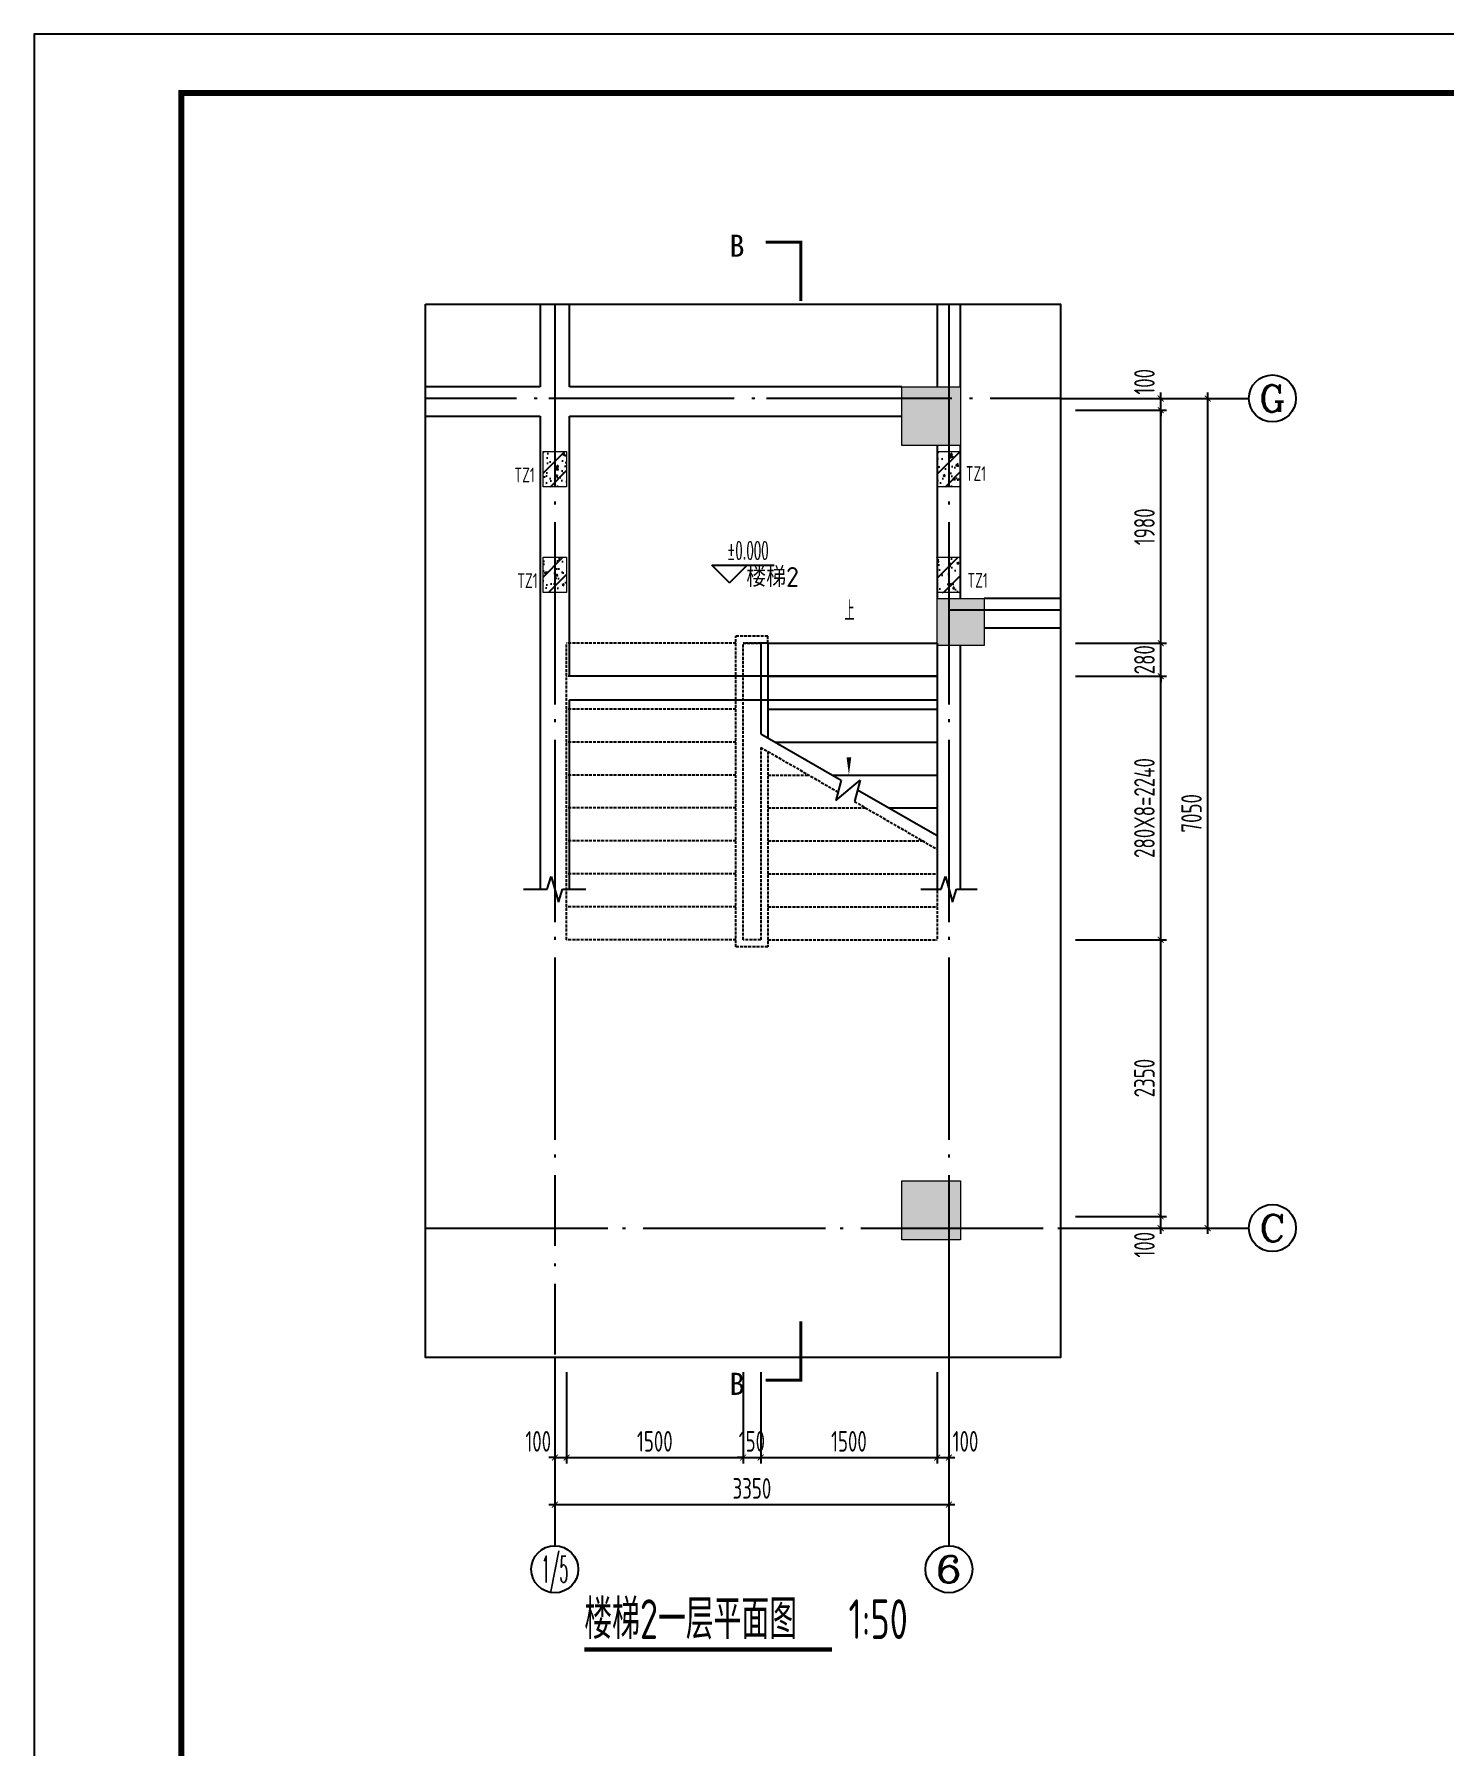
# Model space of a CAD drawing. Extents: x 169490 to 7584583, y -2399407 to 1374371.
# Drawn here: x 593778 to 605768, y 482430 to 496983 of the extents above; entities that cross this region are included whole.
import ezdxf
from ezdxf.enums import TextEntityAlignment as Align

# ---------------------------------------------------------------- set-up
doc = ezdxf.new("R2010")
doc.units = 0
doc.header["$LTSCALE"] = 100
for name, pattern in [('__DASH', [0.35, 0.25, -0.1]), ('D3轴线点划线', [18.5, 12, -3, 0.5, -3]), ('HIDDEN', [0.375, 0.25, -0.125])]:
    doc.linetypes.add(name, pattern=pattern)
doc.layers.get('0').update_dxf_attribs({"linetype": 'CONTINUOUS'})
doc.layers.get('DEFPOINTS').update_dxf_attribs({"linetype": 'CONTINUOUS'})
for name, color, linetype in [('A-DI-S(箭头)', 76, 'CONTINUOUS'), ('A-STAR(楼梯)', 51, 'CONTINUOUS'), ('A-TEXT(文字)', 7, 'CONTINUOUS'), ('AXIS_TEXT', 4, 'CONTINUOUS'), ('C-AXIS(轴号)', 3, 'CONTINUOUS'), ('C-AXIS-T(字)', 7, 'CONTINUOUS'), ('C-DOTE', 8, 'D3轴线点划线'), ('DIM_ELEV', 3, 'CONTINUOUS'), ('DIM_SYMB', 3, 'CONTINUOUS'), ('DIM标注', 7, 'CONTINUOUS'), ('HATCH填充', 251, 'CONTINUOUS'), ('HID虚线', 9, 'HIDDEN'), ('PUB_TEXT', 4, 'CONTINUOUS'), ('S-BEAM-LINE1', 4, 'CONTINUOUS'), ('S-COLU-HATCH', 251, 'CONTINUOUS'), ('STAIR', 2, 'CONTINUOUS'), ('TXT', 3, 'CONTINUOUS'), ('图框', 140, 'CONTINUOUS')]:
    doc.layers.add(name, color=color, linetype=linetype)
doc.layers.add('S-COLU-LINE1', color=6, linetype='CONTINUOUS', lineweight=18)
doc.styles.add('_TCH_AXIS', font='COMPLEX', dxfattribs={"bigfont": 'GBCBIG'})
doc.styles.add('_TCH_DIM', font='SIMPLEX', dxfattribs={"bigfont": 'GBCBIG'})
doc.styles.add('_TCH_LABEL', font='simhei.ttf')
doc.styles.add('COMPLEX', font='COMPLEX')
doc.styles.get("Standard").update_dxf_attribs({"font": 'tssdeng.shx', "width": 0.7, "bigfont": 'hztxt.shx'})
doc.styles.add('TSSD_Dimension', font='Tssdeng.shx', dxfattribs={"width": 0.7, "bigfont": 'tssdchn.shx'})
doc.styles.add('TSSD_REIN', font='tssdeng.shx', dxfattribs={"width": 0.7, "bigfont": 'hztxt.shx'})
doc.dimstyles.new('TSSD_50_50', dxfattribs={"dimtxt": 175, "dimasz": 50, "dimexe": 50, "dimexo": 125, "dimgap": 50, "dimtad": 1, "dimdec": 0, "dimzin": 0, "dimdsep": 46, "dimtxsty": 'TSSD_Dimension', "dimblk": 'ARCHTICK', "dimblk1": 'ARCHTICK', "dimblk2": 'ARCHTICK', "dimcen": 0, "dimdle": 50, "dimclrt": 7, "dimadec": 0, "dimazin": 0, "dimtfac": 1, "dimtdec": 0, "dimtix": 1, "dimtmove": 2, "dimatfit": 3, "dimfxl": 1, "dimtolj": 1, "dimtzin": 0, "dimarcsym": 0})
pattern_1 = [(50, (-5052769.75, 2718134.59), (179.3150457, -15.6880337), [18.75, -206.25]), (355, (-5052769.75, 2718134.6), (-34.6878334, 188.0480334), [15, -165]), (100.4514, (-5052754.81, 2718133.28), (144.6273454, 172.3598855), [15.9350475, -175.285528]), (46.1842, (-5052769.75, 2718184.6), (266.810262, -41.3797536), [28.125, -309.375]), (96.6356, (-5052747.52, 2718181.14), (233.665676, 243.529468), [23.902572, -262.92825]), (351.1842, (-5052769.75, 2718184.6), (233.665486, 243.52965), [22.5, -247.5]), (21, (-5052744.75, 2718172.09), (149.226763, -100.6547227), [18.75, -206.25]), (326, (-5052744.75, 2718172.1), (60.828833, 181.287511), [15, -165]), (71.4514, (-5052732.32, 2718163.7), (210.055657, 80.632624), [15.9350475, -175.285528]), (37.5, (-5052769.75, 2718134.59), (3.0399638, 83.22346346), [0, -163, 0, -167.5, 0, -165.625]), (7.5, (-5052769.75, 2718134.59), (65.7673844, 98.602928), [0, -95.5, 0, -159.25, 0, -63.125]), (327.5, (-5052825.5, 2718134.59), (133.45560904, -5.6387179), [0, -62.5, 0, -195, 0, -258.75]), (317.5, (-5052850.5, 2718134.59), (145.7965423, 25.0262456), [0, -81.25, 0, -129.5, 0, -183.75]), (45, (-5052769.75, 2718134.59), (-88.3883476, 88.3883476), [])]

# ---------------------------------------------------------------- blocks, each defined once
blk = doc.blocks.new('_ARCHTICK')
at = {"const_width": 0.15}
blk.add_lwpolyline([(-0.5, -0.5), (0.5, 0.5)], dxfattribs=at)
blk = doc.blocks.new('*D809')
at = {"layer": 'DEFPOINTS', "color": 0, "ltscale": 10, "transparency": 16777216}
for p in [(602503, 493887), (602503, 493787), (603353, 493887)]:
    blk.add_point(p, dxfattribs=at)
at = {"layer": 'DIM标注', "color": 0, "lineweight": -2, "ltscale": 10, "transparency": 16777216}
for p, q in [((603353, 493887), (603353, 493937)), ((602628, 493887), (603403, 493887)), ((602628, 493787), (603403, 493787)), ((603353, 493787), (603353, 493887)), ((603353, 493787), (603353, 493737))]:
    blk.add_line(p, q, dxfattribs=at)
at = {"layer": 'DIM标注', "color": 0, "lineweight": -2, "ltscale": 10, "transparency": 16777216, "xscale": 50, "yscale": 50, "zscale": 50}
for p, rotation in [((603353, 493887), 270), ((603353, 493787), 90)]:
    blk.add_blockref('_ARCHTICK', p, dxfattribs=dict(at, rotation=rotation))
at = {"layer": 'DIM标注', "color": 7, "ltscale": 10, "transparency": 16777216, "insert": (603215, 494029), "char_height": 175, "attachment_point": 5, "rotation": 90, "style": 'TSSD_Dimension'}
blk.add_mtext('\\A1;100', dxfattribs=at)
blk = doc.blocks.new('*D810')
at = {"layer": 'DEFPOINTS', "color": 0, "ltscale": 10, "transparency": 16777216}
for p in [(602503, 493787), (603353, 493787), (602503, 491807)]:
    blk.add_point(p, dxfattribs=at)
at = {"layer": 'DIM标注', "color": 0, "lineweight": -2, "ltscale": 10, "transparency": 16777216}
for p, q in [((602628, 493787), (603403, 493787)), ((603353, 491757), (603353, 493837)), ((602628, 491807), (603403, 491807))]:
    blk.add_line(p, q, dxfattribs=at)
at = {"layer": 'DIM标注', "color": 0, "lineweight": -2, "ltscale": 10, "transparency": 16777216, "xscale": 50, "yscale": 50, "zscale": 50}
for p, rotation in [((603353, 493787), 90), ((603353, 491807), 270)]:
    blk.add_blockref('_ARCHTICK', p, dxfattribs=dict(at, rotation=rotation))
at = {"layer": 'DIM标注', "color": 7, "ltscale": 10, "transparency": 16777216, "insert": (603215, 492797), "char_height": 175, "attachment_point": 5, "rotation": 90, "style": 'TSSD_Dimension'}
blk.add_mtext('\\A1;1980', dxfattribs=at)
blk = doc.blocks.new('*D811')
at = {"layer": 'DEFPOINTS', "color": 0, "ltscale": 10, "transparency": 16777216}
for p in [(602503, 489287), (603353, 489287), (602503, 486937)]:
    blk.add_point(p, dxfattribs=at)
at = {"layer": 'DIM标注', "color": 0, "lineweight": -2, "ltscale": 10, "transparency": 16777216}
for p, q in [((602628, 489287), (603403, 489287)), ((603353, 486887), (603353, 489337)), ((602628, 486937), (603403, 486937))]:
    blk.add_line(p, q, dxfattribs=at)
at = {"layer": 'DIM标注', "color": 0, "lineweight": -2, "ltscale": 10, "transparency": 16777216, "xscale": 50, "yscale": 50, "zscale": 50}
for p, rotation in [((603353, 489287), 90), ((603353, 486937), 270)]:
    blk.add_blockref('_ARCHTICK', p, dxfattribs=dict(at, rotation=rotation))
at = {"layer": 'DIM标注', "color": 7, "ltscale": 10, "transparency": 16777216, "insert": (603215, 488112), "char_height": 175, "attachment_point": 5, "rotation": 90, "style": 'TSSD_Dimension'}
blk.add_mtext('\\A1;2350', dxfattribs=at)
blk = doc.blocks.new('*D812')
at = {"layer": 'DEFPOINTS', "color": 0, "ltscale": 10, "transparency": 16777216}
for p in [(602503, 486937), (602503, 486837), (603353, 486937)]:
    blk.add_point(p, dxfattribs=at)
at = {"layer": 'DIM标注', "color": 0, "lineweight": -2, "ltscale": 10, "transparency": 16777216}
for p, q in [((603353, 486787), (603353, 486987)), ((602628, 486937), (603403, 486937)), ((602628, 486837), (603403, 486837))]:
    blk.add_line(p, q, dxfattribs=at)
at = {"layer": 'DIM标注', "color": 0, "lineweight": -2, "ltscale": 10, "transparency": 16777216, "xscale": 50, "yscale": 50, "zscale": 50}
for p, rotation in [((603353, 486937), 90), ((603353, 486837), 270)]:
    blk.add_blockref('_ARCHTICK', p, dxfattribs=dict(at, rotation=rotation))
at = {"layer": 'DIM标注', "color": 7, "ltscale": 10, "transparency": 16777216, "insert": (603215, 486696), "char_height": 175, "attachment_point": 5, "rotation": 90, "style": 'TSSD_Dimension'}
blk.add_mtext('\\A1;100', dxfattribs=at)
blk = doc.blocks.new('*D813')
at = {"layer": 'DEFPOINTS', "color": 0, "ltscale": 10, "transparency": 16777216}
for p in [(602503, 493887), (603753, 493887), (602503, 486837)]:
    blk.add_point(p, dxfattribs=at)
at = {"layer": 'DIM标注', "color": 0, "lineweight": -2, "ltscale": 10, "transparency": 16777216}
for p, q in [((603753, 486787), (603753, 493937)), ((602628, 493887), (603803, 493887)), ((602628, 486837), (603803, 486837))]:
    blk.add_line(p, q, dxfattribs=at)
at = {"layer": 'DIM标注', "color": 0, "lineweight": -2, "ltscale": 10, "transparency": 16777216, "xscale": 50, "yscale": 50, "zscale": 50}
for p, rotation in [((603753, 493887), 90), ((603753, 486837), 270)]:
    blk.add_blockref('_ARCHTICK', p, dxfattribs=dict(at, rotation=rotation))
at = {"layer": 'DIM标注', "color": 7, "ltscale": 10, "transparency": 16777216, "insert": (603615, 490362), "char_height": 175, "attachment_point": 5, "rotation": 90, "style": 'TSSD_Dimension'}
blk.add_mtext('\\A1;7050', dxfattribs=at)
blk = doc.blocks.new('*D814')
at = {"layer": 'DEFPOINTS', "color": 0, "ltscale": 10, "transparency": 16777216}
for p in [(598203, 485737), (598303, 485737), (598303, 484887)]:
    blk.add_point(p, dxfattribs=at)
at = {"layer": 'DIM标注', "color": 0, "lineweight": -2, "ltscale": 10, "transparency": 16777216}
for p, q in [((598203, 485612), (598203, 484837)), ((598303, 485612), (598303, 484837)), ((598203, 484887), (598153, 484887)), ((598203, 484887), (598303, 484887)), ((598303, 484887), (598353, 484887))]:
    blk.add_line(p, q, dxfattribs=at)
at = {"layer": 'DIM标注', "color": 0, "lineweight": -2, "ltscale": 10, "transparency": 16777216, "xscale": 50, "yscale": 50, "zscale": 50}
blk.add_blockref('_ARCHTICK', (598203, 484887), dxfattribs=at)
at = {"layer": 'DIM标注', "color": 0, "lineweight": -2, "ltscale": 10, "transparency": 16777216, "xscale": 50, "yscale": 50, "zscale": 50, "rotation": 180}
blk.add_blockref('_ARCHTICK', (598303, 484887), dxfattribs=at)
at = {"layer": 'DIM标注', "color": 7, "ltscale": 10, "transparency": 16777216, "insert": (598062, 485025), "char_height": 175, "attachment_point": 5, "style": 'TSSD_Dimension'}
blk.add_mtext('\\A1;100', dxfattribs=at)
blk = doc.blocks.new('*D815')
at = {"layer": 'DEFPOINTS', "color": 0, "ltscale": 10, "transparency": 16777216}
for p in [(598303, 485737), (599803, 485737), (599803, 484887)]:
    blk.add_point(p, dxfattribs=at)
at = {"layer": 'DIM标注', "color": 0, "lineweight": -2, "ltscale": 10, "transparency": 16777216}
for p, q in [((598303, 485612), (598303, 484837)), ((599803, 485612), (599803, 484837)), ((598253, 484887), (599853, 484887))]:
    blk.add_line(p, q, dxfattribs=at)
at = {"layer": 'DIM标注', "color": 0, "lineweight": -2, "ltscale": 10, "transparency": 16777216, "xscale": 50, "yscale": 50, "zscale": 50, "rotation": 180}
blk.add_blockref('_ARCHTICK', (598303, 484887), dxfattribs=at)
at = {"layer": 'DIM标注', "color": 0, "lineweight": -2, "ltscale": 10, "transparency": 16777216, "xscale": 50, "yscale": 50, "zscale": 50}
blk.add_blockref('_ARCHTICK', (599803, 484887), dxfattribs=at)
at = {"layer": 'DIM标注', "color": 7, "ltscale": 10, "transparency": 16777216, "insert": (599053, 485025), "char_height": 175, "attachment_point": 5, "style": 'TSSD_Dimension'}
blk.add_mtext('\\A1;1500', dxfattribs=at)
blk = doc.blocks.new('*D816')
at = {"layer": 'DEFPOINTS', "color": 0, "ltscale": 10, "transparency": 16777216}
for p in [(599803, 485737), (599953, 485737), (599953, 484887)]:
    blk.add_point(p, dxfattribs=at)
at = {"layer": 'DIM标注', "color": 0, "lineweight": -2, "ltscale": 10, "transparency": 16777216}
for p, q in [((599803, 485612), (599803, 484837)), ((599953, 485612), (599953, 484837)), ((599803, 484887), (599753, 484887)), ((599803, 484887), (599953, 484887)), ((599953, 484887), (600003, 484887))]:
    blk.add_line(p, q, dxfattribs=at)
at = {"layer": 'DIM标注', "color": 0, "lineweight": -2, "ltscale": 10, "transparency": 16777216, "xscale": 50, "yscale": 50, "zscale": 50}
blk.add_blockref('_ARCHTICK', (599803, 484887), dxfattribs=at)
at = {"layer": 'DIM标注', "color": 0, "lineweight": -2, "ltscale": 10, "transparency": 16777216, "xscale": 50, "yscale": 50, "zscale": 50, "rotation": 180}
blk.add_blockref('_ARCHTICK', (599953, 484887), dxfattribs=at)
at = {"layer": 'DIM标注', "color": 7, "ltscale": 10, "transparency": 16777216, "insert": (599878, 485025), "char_height": 175, "attachment_point": 5, "style": 'TSSD_Dimension'}
blk.add_mtext('\\A1;150', dxfattribs=at)
blk = doc.blocks.new('*D817')
at = {"layer": 'DEFPOINTS', "color": 0, "ltscale": 10, "transparency": 16777216}
for p in [(599953, 485737), (601453, 485737), (601453, 484887)]:
    blk.add_point(p, dxfattribs=at)
at = {"layer": 'DIM标注', "color": 0, "lineweight": -2, "ltscale": 10, "transparency": 16777216}
for p, q in [((599953, 485612), (599953, 484837)), ((601453, 485612), (601453, 484837)), ((599903, 484887), (601503, 484887))]:
    blk.add_line(p, q, dxfattribs=at)
at = {"layer": 'DIM标注', "color": 0, "lineweight": -2, "ltscale": 10, "transparency": 16777216, "xscale": 50, "yscale": 50, "zscale": 50, "rotation": 180}
blk.add_blockref('_ARCHTICK', (599953, 484887), dxfattribs=at)
at = {"layer": 'DIM标注', "color": 0, "lineweight": -2, "ltscale": 10, "transparency": 16777216, "xscale": 50, "yscale": 50, "zscale": 50}
blk.add_blockref('_ARCHTICK', (601453, 484887), dxfattribs=at)
at = {"layer": 'DIM标注', "color": 7, "ltscale": 10, "transparency": 16777216, "insert": (600703, 485025), "char_height": 175, "attachment_point": 5, "style": 'TSSD_Dimension'}
blk.add_mtext('\\A1;1500', dxfattribs=at)
blk = doc.blocks.new('*D818')
at = {"layer": 'DEFPOINTS', "color": 0, "ltscale": 10, "transparency": 16777216}
for p in [(601453, 485737), (601553, 485737), (601553, 484887)]:
    blk.add_point(p, dxfattribs=at)
at = {"layer": 'DIM标注', "color": 0, "lineweight": -2, "ltscale": 10, "transparency": 16777216}
for p, q in [((601453, 485612), (601453, 484837)), ((601553, 485612), (601553, 484837)), ((601403, 484887), (601603, 484887))]:
    blk.add_line(p, q, dxfattribs=at)
at = {"layer": 'DIM标注', "color": 0, "lineweight": -2, "ltscale": 10, "transparency": 16777216, "xscale": 50, "yscale": 50, "zscale": 50, "rotation": 180}
blk.add_blockref('_ARCHTICK', (601453, 484887), dxfattribs=at)
at = {"layer": 'DIM标注', "color": 0, "lineweight": -2, "ltscale": 10, "transparency": 16777216, "xscale": 50, "yscale": 50, "zscale": 50}
blk.add_blockref('_ARCHTICK', (601553, 484887), dxfattribs=at)
at = {"layer": 'DIM标注', "color": 7, "ltscale": 10, "transparency": 16777216, "insert": (601694, 485025), "char_height": 175, "attachment_point": 5, "style": 'TSSD_Dimension'}
blk.add_mtext('\\A1;100', dxfattribs=at)
blk = doc.blocks.new('*D819')
at = {"layer": 'DEFPOINTS', "color": 0, "ltscale": 10, "transparency": 16777216}
for p in [(598203, 485737), (601553, 485737), (601553, 484487)]:
    blk.add_point(p, dxfattribs=at)
at = {"layer": 'DIM标注', "color": 0, "lineweight": -2, "ltscale": 10, "transparency": 16777216}
for p, q in [((598203, 485612), (598203, 484437)), ((601553, 485612), (601553, 484437)), ((598153, 484487), (601603, 484487))]:
    blk.add_line(p, q, dxfattribs=at)
at = {"layer": 'DIM标注', "color": 0, "lineweight": -2, "ltscale": 10, "transparency": 16777216, "xscale": 50, "yscale": 50, "zscale": 50, "rotation": 180}
blk.add_blockref('_ARCHTICK', (598203, 484487), dxfattribs=at)
at = {"layer": 'DIM标注', "color": 0, "lineweight": -2, "ltscale": 10, "transparency": 16777216, "xscale": 50, "yscale": 50, "zscale": 50}
blk.add_blockref('_ARCHTICK', (601553, 484487), dxfattribs=at)
at = {"layer": 'DIM标注', "color": 7, "ltscale": 10, "transparency": 16777216, "insert": (599878, 484625), "char_height": 175, "attachment_point": 5, "style": 'TSSD_Dimension'}
blk.add_mtext('\\A1;3350', dxfattribs=at)
blk = doc.blocks.new('_AXISO')
blk.add_circle((0, 0), 0.5)
at = {"layer": 'AXIS_TEXT', "style": 'COMPLEX', "width": 1.041667}
blk.add_attdef('A', text='', height=0.56, dxfattribs=at).set_placement((-0.25, -0.28), (0.25, -0.28), align=Align.FIT)
blk = doc.blocks.new('*D820')
at = {"layer": 'DEFPOINTS', "color": 0, "ltscale": 10, "transparency": 16777216}
for p in [(602503, 491527), (603353, 491527), (602503, 489287)]:
    blk.add_point(p, dxfattribs=at)
at = {"layer": 'DIM标注', "color": 0, "lineweight": -2, "ltscale": 10, "transparency": 16777216}
for p, q in [((602628, 491527), (603403, 491527)), ((603353, 489237), (603353, 491577)), ((602628, 489287), (603403, 489287))]:
    blk.add_line(p, q, dxfattribs=at)
at = {"layer": 'DIM标注', "color": 0, "lineweight": -2, "ltscale": 10, "transparency": 16777216, "xscale": 50, "yscale": 50, "zscale": 50}
for p, rotation in [((603353, 491527), 90), ((603353, 489287), 270)]:
    blk.add_blockref('_ARCHTICK', p, dxfattribs=dict(at, rotation=rotation))
at = {"layer": 'DIM标注', "color": 7, "ltscale": 10, "transparency": 16777216, "insert": (603215, 490407), "char_height": 175, "attachment_point": 5, "rotation": 90, "style": 'TSSD_Dimension'}
blk.add_mtext('\\A1;280X8=2240', dxfattribs=at)
blk = doc.blocks.new('*D821')
at = {"layer": 'DEFPOINTS', "color": 0, "ltscale": 10, "transparency": 16777216}
for p in [(602503, 491807), (603353, 491807), (602503, 491527)]:
    blk.add_point(p, dxfattribs=at)
at = {"layer": 'DIM标注', "color": 0, "lineweight": -2, "ltscale": 10, "transparency": 16777216}
for p, q in [((602628, 491807), (603403, 491807)), ((603353, 491807), (603353, 491857)), ((603353, 491527), (603353, 491807)), ((602628, 491527), (603403, 491527)), ((603353, 491527), (603353, 491477))]:
    blk.add_line(p, q, dxfattribs=at)
at = {"layer": 'DIM标注', "color": 0, "lineweight": -2, "ltscale": 10, "transparency": 16777216, "xscale": 50, "yscale": 50, "zscale": 50}
for p, rotation in [((603353, 491807), 270), ((603353, 491527), 90)]:
    blk.add_blockref('_ARCHTICK', p, dxfattribs=dict(at, rotation=rotation))
at = {"layer": 'DIM标注', "color": 7, "ltscale": 10, "transparency": 16777216, "insert": (603215, 491667), "char_height": 175, "attachment_point": 5, "rotation": 90, "style": 'TSSD_Dimension'}
blk.add_mtext('\\A1;280', dxfattribs=at)

msp = doc.modelspace()

# ---------------------------------------------------------------- hatches: boundary and pattern name
at = {"layer": 'HATCH填充', "ltscale": 10}
h = msp.add_hatch(dxfattribs=at)
h.set_pattern_fill('ARMORED', color=256, scale=25, style=0)
h.set_pattern_definition(pattern_1)
h.paths.add_polyline_path([(598102.8, 493437.5), (598302.8, 493437.5), (598302.8, 493137.5), (598102.8, 493137.5)])
h = msp.add_hatch(dxfattribs=at)
h.set_pattern_fill('ARMORED', color=256, scale=25, style=0)
h.set_pattern_definition(pattern_1)
h.paths.add_polyline_path([(601452.8, 493437.5), (601652.8, 493437.5), (601652.8, 493137.5), (601452.8, 493137.5)])
h = msp.add_hatch(dxfattribs=at)
h.set_pattern_fill('ARMORED', color=256, scale=25, style=0)
h.set_pattern_definition(pattern_1)
h.paths.add_polyline_path([(598102.8, 492537.5), (598302.8, 492537.5), (598302.8, 492237.5), (598102.8, 492237.5)])
h = msp.add_hatch(dxfattribs=at)
h.set_pattern_fill('ARMORED', color=256, scale=25, style=0)
h.set_pattern_definition(pattern_1)
h.paths.add_polyline_path([(601452.8, 492537.5), (601652.8, 492537.5), (601652.8, 492237.5), (601452.8, 492237.5)])
at = {"layer": 'S-COLU-HATCH'}
h = msp.add_hatch(color=256, dxfattribs=at)
h.dxf.hatch_style = 1
h.paths.add_polyline_path([(601152.8, 493987.5), (601652.8, 493987.5), (601652.8, 493487.5), (601152.8, 493487.5)])
h = msp.add_hatch(color=256, dxfattribs=at)
h.dxf.hatch_style = 1
h.paths.add_polyline_path([(601452.8, 492187.5), (601852.8, 492187.5), (601852.8, 491787.5), (601452.8, 491787.5)])
h = msp.add_hatch(color=256, dxfattribs=at)
h.dxf.hatch_style = 1
h.paths.add_polyline_path([(601152.8, 487237.5), (601652.8, 487237.5), (601652.8, 486737.5), (601152.8, 486737.5)])
h = msp.add_hatch(color=256, dxfattribs=at)
h.dxf.hatch_style = 1
h.paths.add_polyline_path([(601152.8, 487237.5), (601652.8, 487237.5), (601652.8, 486737.5), (601152.8, 486737.5)])

# ---------------------------------------------------------------- linework, layer by layer
at = {"ltscale": 10}
msp.add_lwpolyline([(597102.8, 494687.5), (602502.8, 494687.5), (602502.8, 485737.5), (597102.8, 485737.5)], close=True, dxfattribs=at)
at = {"layer": 'A-DI-S(箭头)', "const_width": 25}
for points in [[(599994.1, 495216.6), (600294.1, 495216.6), (600294.1, 494716.6)], [(600294.1, 486044.8), (600294.1, 485544.8), (599994.1, 485544.8)]]:
    msp.add_lwpolyline(points, dxfattribs=at)
at = {"layer": 'A-STAR(楼梯)', "color": 8, "linetype": '__DASH'}
for p, q in [((598302.8, 489287.5), (598302.8, 491807.5)), ((599742.8, 491807.5), (598302.8, 491807.5)), ((599742.8, 489227.5), (599742.8, 491867.5)), ((599952.8, 491807.5), (599802.8, 491807.5)), ((599802.8, 489287.5), (599802.8, 491807.5)), ((599802.8, 491807.5), (599952.8, 491807.5)), ((599802.8, 489287.5), (599802.8, 491807.5)), ((599742.8, 491527.5), (598302.8, 491527.5)), ((599742.8, 491247.5), (598302.8, 491247.5)), ((599742.8, 490967.5), (598302.8, 490967.5)), ((599952.8, 490922.7), (599952.8, 489287.5)), ((599952.8, 490922.7), (600611.6, 490542.4)), ((599952.8, 490922.7), (599952.8, 489287.5)), ((600012.8, 490888.1), (600012.8, 489227.5)), ((599742.8, 490687.5), (598302.8, 490687.5)), ((600012.8, 490687.5), (600360.3, 490687.5)), ((600749.9, 490462.5), (601452.8, 490056.7)), ((599742.8, 490407.5), (598302.8, 490407.5)), ((600012.8, 490407.5), (600845.3, 490407.5)), ((599742.8, 490127.5), (598302.8, 490127.5)), ((600012.8, 490127.5), (601330.3, 490127.5)), ((601452.8, 490056.7), (601452.8, 489287.5)), ((599742.8, 489847.5), (598302.8, 489847.5)), ((600012.8, 489847.5), (601452.8, 489847.5)), ((599742.8, 489567.5), (598302.8, 489567.5)), ((600012.8, 489567.5), (601452.8, 489567.5)), ((599742.8, 489287.5), (598302.8, 489287.5)), ((599952.8, 489287.5), (599802.8, 489287.5)), ((600012.8, 489287.5), (601452.8, 489287.5)), ((600012.8, 489227.5), (599742.8, 489227.5))]:
    msp.add_line(p, q, dxfattribs=at)
msp.add_lwpolyline([(600012.8, 491807.5), (600012.8, 491867.5), (599742.8, 491867.5)], dxfattribs=at)
at = {"layer": 'C-AXIS(轴号)'}
for p, q in [((602502.8, 493887.5), (604102.8, 493887.5)), ((602502.8, 486837.5), (604102.8, 486837.5)), ((598202.8, 485737.5), (598202.8, 484137.5)), ((601552.8, 485737.5), (601552.8, 484137.5))]:
    msp.add_line(p, q, dxfattribs=at)
at = {"layer": 'C-DOTE'}
for p, q in [((598202.8, 494687.5), (598202.8, 486837.5)), ((601552.8, 494687.5), (601552.8, 485737.5)), ((601552.8, 493887.5), (597102.8, 493887.5)), ((602502.8, 492087.5), (601552.8, 492087.5)), ((597102.8, 486837.5), (602502.8, 486837.5))]:
    msp.add_line(p, q, dxfattribs=at)
at = {"layer": 'C-DOTE', "ltscale": 0.5}
for p, q in [((598202.8, 494687.5), (598202.8, 485737.5)), ((601552.8, 494687.5), (601552.8, 485737.5)), ((602502.8, 493887.5), (597102.8, 493887.5)), ((597102.8, 486837.5), (602502.8, 486837.5))]:
    msp.add_line(p, q, dxfattribs=at)
at = {"layer": 'DIM_ELEV'}
for p, q in [((599687.3, 492321.5), (599537.3, 492471.5)), ((599537.3, 492471.5), (600067.4, 492471.5)), ((599687.3, 492321.5), (599837.3, 492471.5))]:
    msp.add_line(p, q, dxfattribs=at)
at = {"layer": 'DIM_SYMB'}
msp.add_lwpolyline([(600702.8, 491947.5, 0, 0, 0), (600702.8, 490687.5, 0, 40, 0), (600702.8, 490837.5, 0, 0, 0)], format="xyseb", dxfattribs=at)
at = {"layer": 'DIM_SYMB', "const_width": 35}
msp.add_lwpolyline([(598453.4, 483256.4), (600559.4, 483256.4)], dxfattribs=at)
at = {"layer": 'HID虚线', "ltscale": 10}
for points in [[(597937.8, 489716.2), (598137.8, 489716.2), (598172.8, 489826.2), (598232.8, 489606.2), (598267.8, 489716.2), (598467.8, 489716.2)], [(601312.8, 489716.2), (601487.8, 489716.2), (601522.8, 489826.2), (601582.8, 489606.2), (601617.8, 489716.2), (601792.8, 489716.2)]]:
    msp.add_lwpolyline(points, dxfattribs=at)
at = {"layer": 'S-BEAM-LINE1'}
for p, q in [((598077.8, 494687.5), (598077.8, 493987.5)), ((598327.8, 493987.5), (598327.8, 494687.5)), ((601452.8, 494687.5), (601452.8, 493987.5)), ((601652.8, 493987.5), (601652.8, 494687.5)), ((598077.8, 493987.5), (597102.8, 493987.5)), ((601151.8, 493987.5), (598327.8, 493987.5)), ((597102.8, 493737.5), (598077.8, 493737.5)), ((598077.8, 493737.5), (598077.8, 491337.5)), ((598327.8, 493737.5), (601151.8, 493737.5)), ((598327.8, 491527.5), (598327.8, 493737.5)), ((601452.8, 493487.5), (601452.8, 492187.5)), ((601652.8, 492187.5), (601652.8, 493487.5)), ((602502.8, 492187.5), (601852.8, 492187.5)), ((601852.8, 491937.5), (602502.8, 491937.5)), ((601452.8, 491787.5), (601452.8, 491527.5)), ((601652.8, 491337.5), (601652.8, 491787.5)), ((601452.8, 491527.5), (598327.8, 491527.5)), ((598077.8, 491337.5), (598077.8, 489716.2)), ((598327.8, 489716.2), (598327.8, 491327.5)), ((598327.8, 491327.5), (601452.8, 491327.5)), ((601452.8, 491327.5), (601452.8, 489716.2)), ((601652.8, 489716.2), (601652.8, 491337.5))]:
    msp.add_line(p, q, dxfattribs=at)
at = {"layer": 'S-COLU-LINE1'}
for points in [[(601152.8, 493987.5), (601652.8, 493987.5), (601652.8, 493487.5), (601152.8, 493487.5)], [(601452.8, 492187.5), (601852.8, 492187.5), (601852.8, 491787.5), (601452.8, 491787.5)], [(601152.8, 487237.5), (601652.8, 487237.5), (601652.8, 486737.5), (601152.8, 486737.5)], [(601152.8, 487237.5), (601652.8, 487237.5), (601652.8, 486737.5), (601152.8, 486737.5)]]:
    msp.add_lwpolyline(points, close=True, dxfattribs=at)
at = {"layer": 'S-COLU-LINE1', "ltscale": 10}
for points in [[(598102.8, 493437.5), (598302.8, 493437.5), (598302.8, 493137.5), (598102.8, 493137.5)], [(601452.8, 493437.5), (601652.8, 493437.5), (601652.8, 493137.5), (601452.8, 493137.5)], [(598102.8, 492537.5), (598302.8, 492537.5), (598302.8, 492237.5), (598102.8, 492237.5)], [(601452.8, 492537.5), (601652.8, 492537.5), (601652.8, 492237.5), (601452.8, 492237.5)]]:
    msp.add_lwpolyline(points, close=True, dxfattribs=at)
at = {"layer": 'STAIR'}
for p, q in [((599952.8, 491807.5), (599952.8, 491038.2)), ((599952.8, 491807.5), (599952.8, 491038.2)), ((600012.8, 491807.5), (601452.8, 491807.5)), ((600012.8, 491807.5), (600012.8, 491003.6)), ((601452.8, 491807.5), (601452.8, 490172.2)), ((600012.8, 491527.5), (601452.8, 491527.5)), ((600012.8, 491247.5), (601452.8, 491247.5)), ((599952.8, 491038.2), (600638.4, 490642.4)), ((600075.3, 490967.5), (601452.8, 490967.5)), ((600560.3, 490687.5), (601452.8, 490687.5)), ((600592.2, 490470), (600798.3, 490642.9)), ((600638.4, 490642.4), (600592.2, 490470)), ((600798.3, 490642.9), (600749.9, 490462.5)), ((600776.7, 490562.5), (601452.8, 490172.2)), ((601045.3, 490407.5), (601452.8, 490407.5))]:
    msp.add_line(p, q, dxfattribs=at)
msp.add_lwpolyline([(600012.8, 491807.5), (599952.8, 491807.5)], dxfattribs=at)
at = {"layer": '图框'}
msp.add_lwpolyline([(593777.8, 467282.6), (635827.8, 467282.6), (635827.8, 496982.6), (593777.8, 496982.6)], close=True, dxfattribs=at)
at = {"layer": '图框', "const_width": 50}
msp.add_lwpolyline([(595027.8, 467782.6), (635327.8, 467782.6), (635327.8, 496482.6), (595027.8, 496482.6)], close=True, dxfattribs=at)

# ---------------------------------------------------------------- block references
at = {"layer": 'C-AXIS(轴号)'}
ref = msp.add_blockref('_AXISO', (604302.8, 493887.5), dxfattribs=dict(at, xscale=400, yscale=400, zscale=400))
ref.add_attrib('A', 'G', dxfattribs={"layer": 'C-AXIS-T(字)', "height": 226.3, "style": '_TCH_AXIS', "width": 1.166667}).set_placement((604189.7, 493774.3), (604415.9, 493774.3), align=Align.FIT)
ref = msp.add_blockref('_AXISO', (604302.8, 486837.5), dxfattribs=dict(at, xscale=400, yscale=400, zscale=400))
ref.add_attrib('A', 'C', dxfattribs={"layer": 'C-AXIS-T(字)', "height": 226.3, "style": '_TCH_AXIS', "width": 1.4}).set_placement((604189.7, 486724.3), (604415.9, 486724.3), align=Align.FIT)
ref = msp.add_blockref('_AXISO', (598202.8, 483937.5), dxfattribs=dict(at, xscale=400, yscale=400, zscale=400))
ref.add_attrib('A', '1/5', dxfattribs={"layer": 'C-AXIS-T(字)', "height": 226.27, "style": '_TCH_AXIS', "width": 0.411765}).set_placement((598089.7, 483824.3), (598315.9, 483824.3), align=Align.FIT)
ref = msp.add_blockref('_AXISO', (601552.8, 483937.5), dxfattribs=dict(at, xscale=400, yscale=400, zscale=400))
ref.add_attrib('A', '6', dxfattribs={"layer": 'C-AXIS-T(字)', "height": 226.3, "style": '_TCH_AXIS', "width": 1.5}).set_placement((601439.7, 483824.3), (601665.9, 483824.3), align=Align.FIT)

# ---------------------------------------------------------------- texts
at = {"layer": 'A-TEXT(文字)', "style": '_TCH_LABEL'}
for p in [(599687.7, 495091.6), (599687.7, 485419.8)]:
    msp.add_text('B', height=187.8, dxfattribs=at).set_placement(p)
at = {"layer": 'PUB_TEXT', "style": '_TCH_DIM'}
for s, height, width, p in [('%%P0.000', 148.75, 0.494118, (599667.4, 492521.6)), ('上', 168.8, 0.7, (600666.3, 491997.5))]:
    msp.add_text(s, height=height, dxfattribs=dict(at, width=width)).set_placement(p)
at = {"layer": 'PUB_TEXT', "color": 7, "ltscale": 10}
msp.add_text('楼梯2', height=168.79, dxfattribs=at).set_placement((599830.9, 492286.1))
at = {"layer": 'PUB_TEXT', "ltscale": 10, "style": 'TSSD_REIN', "width": 0.7}
for s, p in [('楼梯2一层平面图', (598453.4, 483345)), ('1:50', (600699.4, 483345))]:
    msp.add_text(s, height=337.59, dxfattribs=at).set_placement(p)
at = {"layer": 'TXT', "ltscale": 10, "style": 'TSSD_REIN', "width": 0.7}
for p in [(597859.7, 493174.9), (601696, 493186.8), (597883.8, 492276.3), (601710.3, 492279.3)]:
    msp.add_text('TZ1', height=125, dxfattribs=at).set_placement(p)

# ---------------------------------------------------------------- dimensions: what is measured, and where the dimension line sits
at = {"layer": 'DIM标注', "ltscale": 10}
for base, p1, p2, angle, picture, middle in [((603352.8, 493887.5), (602502.8, 493787.5), (602502.8, 493887.5), 90, '*D809', (603215.3, 494028.6)), ((603352.8, 486937.5), (602502.8, 486837.5), (602502.8, 486937.5), 90, '*D812', (603215.3, 486696.3)), ((598302.8, 484887.5), (598202.8, 485737.5), (598302.8, 485737.5), 0, '*D814', (598061.7, 485025)), ((601552.8, 484887.5), (601452.8, 485737.5), (601552.8, 485737.5), 0, '*D818', (601693.9, 485025))]:
    dim = msp.add_linear_dim(base=base, p1=p1, p2=p2, angle=angle, dimstyle='TSSD_50_50', dxfattribs=at)
    dim.commit()
    dim.dimension.update_dxf_attribs({"geometry": picture, "text_midpoint": middle, "dimtype": 161})
for p1, p2, distance, picture, middle in [((602502.8, 486837.5), (602502.8, 493887.5), -1250, '*D813', (603615.3, 490362.5)), ((602502.8, 491807.5), (602502.8, 493787.5), -850, '*D810', (603215.3, 492797.5)), ((602502.8, 491527.5), (602502.8, 491807.5), -850, '*D821', (603215.3, 491667.5)), ((602502.8, 486937.5), (602502.8, 489287.5), -850, '*D811', (603215.3, 488112.5)), ((598202.8, 485737.5), (601552.8, 485737.5), -1250, '*D819', (599877.8, 484625)), ((598302.8, 485737.5), (599802.8, 485737.5), -850, '*D815', (599052.8, 485025)), ((599802.8, 485737.5), (599952.8, 485737.5), -850, '*D816', (599877.8, 485025)), ((599952.8, 485737.5), (601452.8, 485737.5), -850, '*D817', (600702.8, 485025))]:
    dim = msp.add_aligned_dim(p1=p1, p2=p2, distance=distance, dimstyle='TSSD_50_50', dxfattribs=at)
    dim.commit()
    dim.dimension.update_dxf_attribs({"geometry": picture, "text_midpoint": middle})
dim = msp.add_aligned_dim(p1=(602502.8, 489287.5), p2=(602502.8, 491527.5), distance=-850, text='280X8=2240', dimstyle='TSSD_50_50', dxfattribs=at)
dim.commit()
dim.dimension.update_dxf_attribs({"geometry": '*D820', "text_midpoint": (603215.3, 490407.5)})

doc.saveas('drawing.dxf')
